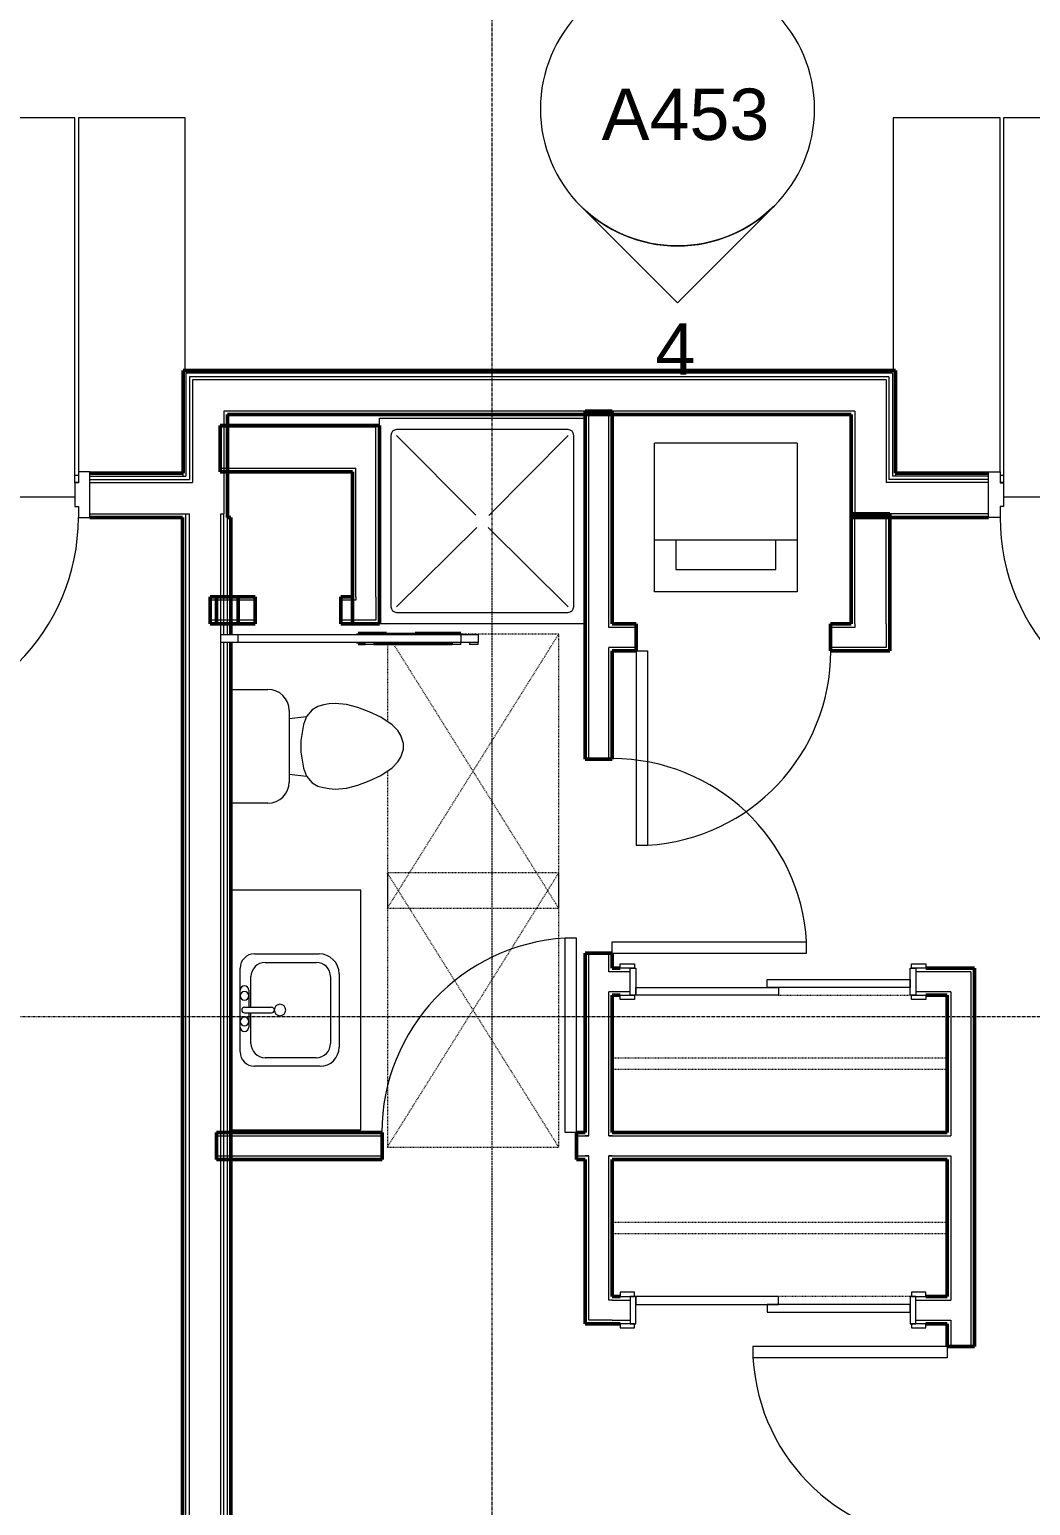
# Model space of a CAD drawing. Header units: inches. Extents: x -4217 to -1814, y 9706 to 12425.
# Drawn here: x -3235.3 to -3060.1, y 11449.6 to 11708 of the extents above; entities that cross this region are included whole.
import ezdxf

# ---------------------------------------------------------------- set-up
doc = ezdxf.new("R2010")
doc.units = ezdxf.units.IN
doc.header["$MEASUREMENT"] = 0
doc.linetypes.add('Dash', pattern=[0.25, 0.125, -0.125])
doc.linetypes.add('Grid Line 1_2_', pattern=[0.875, 0.5, -0.125, 0.125, -0.125])
for name, color, linetype, lineweight in [('A-DOOR-1', 250, 'Continuous', 9), ('A-DOOR-2', 90, 'Continuous', 20), ('A-DOOR-4', 50, 'Continuous', 13), ('A-DOOR-5', 10, 'Continuous', 50), ('A-DOOR-7', 31, 'Continuous', 9), ('A-DOOR-FRAM', 31, 'Continuous', 20), ('A-DOOR-FRAM-1', 90, 'Continuous', 20), ('A-FLOR', 192, 'Continuous', 13), ('A-FLOR-1', 50, 'Continuous', 13), ('A-GENM-HDLN-1', 250, 'Dash', 9), ('A-WALL', 113, 'Continuous', 13), ('A-WALL-3', 10, 'Continuous', 50), ('A-WALL-4', 50, 'Continuous', 13), ('G-ANNO-SYMB-2', 111, 'Continuous', 9), ('I-WALL-3', 2, 'Continuous', 50), ('P-SANR-FIXT-2', 250, 'Continuous', 9), ('Q-CASE-3', 250, 'Continuous', 9), ('Q-CASE-HDLN-1', 250, 'Dash', 9), ('S-GRID-1', 1, 'Grid Line 1_2_', 9)]:
    doc.layers.add(name, color=color, linetype=linetype, lineweight=lineweight)
doc.styles.add('Arial_1', font='arial.ttf', dxfattribs={"height": 9})

msp = doc.modelspace()

# ---------------------------------------------------------------- linework, layer by layer
at = {"layer": 'A-DOOR-1'}
for p, q in [((-3131.93624, 11544.4394), (-3129.43624, 11544.4394)), ((-3131.93624, 11543.6894), (-3131.93624, 11544.4394)), ((-3129.43624, 11544.4394), (-3129.43624, 11543.6894)), ((-3080.93624, 11544.4394), (-3078.43624, 11544.4394)), ((-3080.93624, 11543.6894), (-3080.93624, 11544.4394)), ((-3078.43624, 11544.4394), (-3078.43624, 11543.6894)), ((-3129.43624, 11543.6894), (-3131.93624, 11543.6894)), ((-3078.43624, 11543.6894), (-3080.93624, 11543.6894)), ((-3131.93624, 11538.9394), (-3129.43624, 11538.9394)), ((-3131.93624, 11538.1894), (-3131.93624, 11538.9394)), ((-3129.43624, 11538.1894), (-3131.93624, 11538.1894)), ((-3129.43624, 11538.9394), (-3129.43624, 11538.1894)), ((-3080.93624, 11538.9394), (-3078.43624, 11538.9394)), ((-3080.93624, 11538.1894), (-3080.93624, 11538.9394)), ((-3078.43624, 11538.1894), (-3080.93624, 11538.1894)), ((-3078.43624, 11538.9394), (-3078.43624, 11538.1894)), ((-3129.43624, 11486.9394), (-3131.93624, 11486.9394)), ((-3131.93624, 11486.9394), (-3131.93624, 11486.1894)), ((-3131.93624, 11486.1894), (-3129.43624, 11486.1894)), ((-3129.43624, 11486.1894), (-3129.43624, 11486.9394)), ((-3078.43624, 11486.9394), (-3080.93624, 11486.9394)), ((-3080.93624, 11486.9394), (-3080.93624, 11486.1894)), ((-3080.93624, 11486.1894), (-3078.43624, 11486.1894)), ((-3078.43624, 11486.1894), (-3078.43624, 11486.9394)), ((-3129.43624, 11481.4394), (-3131.93624, 11481.4394)), ((-3131.93624, 11481.4394), (-3131.93624, 11480.6894)), ((-3131.93624, 11480.6894), (-3129.43624, 11480.6894)), ((-3129.43624, 11480.6894), (-3129.43624, 11481.4394)), ((-3078.43624, 11481.4394), (-3080.93624, 11481.4394)), ((-3080.93624, 11481.4394), (-3080.93624, 11480.6894)), ((-3080.93624, 11480.6894), (-3078.43624, 11480.6894)), ((-3078.43624, 11480.6894), (-3078.43624, 11481.4394))]:
    msp.add_line(p, q, dxfattribs=at)
for centre, start, end in [((-3129.12374, 11599.2394), 273.365687, 0), ((-3133.31285, 11546.3144), 3.365687, 90), ((-3139.57374, 11514.9394), 93.365687, 180), ((-3074.67374, 11477.4394), 183.365687, 270)]:
    msp.add_arc(centre, 34.06659, start, end, dxfattribs=at)
at = {"layer": 'A-DOOR-2'}
for p, q in [((-3129.12374, 11599.2394), (-3129.12374, 11565.23156)), ((-3129.12374, 11599.2394), (-3127.12374, 11599.2394)), ((-3127.12374, 11599.2394), (-3127.12374, 11565.23156)), ((-3129.12374, 11565.23156), (-3127.12374, 11565.23156)), ((-3141.57374, 11514.9394), (-3141.57374, 11548.94723)), ((-3139.57374, 11548.94723), (-3141.57374, 11548.94723)), ((-3139.57374, 11514.9394), (-3139.57374, 11548.94723)), ((-3133.31285, 11548.3144), (-3099.30501, 11548.3144)), ((-3133.31285, 11546.3144), (-3133.31285, 11548.3144)), ((-3099.30501, 11546.3144), (-3099.30501, 11548.3144)), ((-3133.31285, 11546.3144), (-3099.30501, 11546.3144)), ((-3129.18624, 11540.3144), (-3104.18624, 11540.3144)), ((-3129.18624, 11538.9394), (-3129.18624, 11540.3144)), ((-3106.18624, 11541.6894), (-3081.18624, 11541.6894)), ((-3106.18624, 11540.3144), (-3106.18624, 11541.6894)), ((-3081.18624, 11540.3144), (-3106.18624, 11540.3144)), ((-3104.18624, 11540.3144), (-3104.18624, 11538.9394)), ((-3081.18624, 11541.6894), (-3081.18624, 11540.3144)), ((-3104.18624, 11538.9394), (-3129.18624, 11538.9394)), ((-3139.57374, 11514.9394), (-3141.57374, 11514.9394)), ((-3104.18624, 11486.1894), (-3129.18624, 11486.1894)), ((-3129.18624, 11486.1894), (-3129.18624, 11484.8144)), ((-3104.18624, 11484.8144), (-3104.18624, 11486.1894)), ((-3129.18624, 11484.8144), (-3104.18624, 11484.8144)), ((-3081.18624, 11484.8144), (-3106.18624, 11484.8144)), ((-3106.18624, 11484.8144), (-3106.18624, 11483.4394)), ((-3106.18624, 11483.4394), (-3081.18624, 11483.4394)), ((-3081.18624, 11483.4394), (-3081.18624, 11484.8144)), ((-3108.68157, 11477.4394), (-3108.68157, 11475.4394)), ((-3074.67374, 11477.4394), (-3108.68157, 11477.4394)), ((-3074.67374, 11477.4394), (-3074.67374, 11475.4394)), ((-3074.67374, 11475.4394), (-3108.68157, 11475.4394))]:
    msp.add_line(p, q, dxfattribs=at)
at = {"layer": 'A-DOOR-4'}
for p, q in [((-3156.81285, 11602.04147), (-3201.81285, 11602.04147)), ((-3201.81285, 11601.41647), (-3201.81285, 11602.04147)), ((-3201.81285, 11600.79147), (-3201.81285, 11601.41647)), ((-3159.81285, 11602.04147), (-3198.81285, 11602.04147)), ((-3198.81285, 11601.41647), (-3198.81285, 11602.04147)), ((-3198.81285, 11601.25471), (-3198.81285, 11601.41647)), ((-3198.81285, 11601.10397), (-3198.81285, 11601.25471)), ((-3167.81285, 11602.29147), (-3172.81285, 11602.29147)), ((-3167.81285, 11602.29147), (-3172.81285, 11602.29147)), ((-3159.81285, 11602.04147), (-3159.81285, 11601.41647)), ((-3159.81285, 11601.41647), (-3159.81285, 11601.25471)), ((-3159.81285, 11601.25471), (-3159.81285, 11601.10397)), ((-3156.81285, 11602.04147), (-3156.81285, 11601.41647)), ((-3156.81285, 11601.41647), (-3156.81285, 11600.79147)), ((-3201.81285, 11600.79147), (-3156.81285, 11600.79147)), ((-3198.81285, 11600.79147), (-3198.81285, 11601.10397)), ((-3198.81285, 11600.79147), (-3159.81285, 11600.79147)), ((-3176.57887, 11600.3644), (-3176.57887, 11600.68999)), ((-3175.07887, 11600.68999), (-3176.57887, 11600.68999)), ((-3176.57887, 11600.3644), (-3176.57887, 11600.68999)), ((-3175.07887, 11600.68999), (-3176.57887, 11600.68999)), ((-3175.07887, 11600.3644), (-3176.57887, 11600.3644)), ((-3175.07887, 11600.3644), (-3176.57887, 11600.3644)), ((-3175.07887, 11600.68999), (-3175.07887, 11600.3644)), ((-3175.07887, 11600.68999), (-3175.07887, 11600.3644)), ((-3161.31285, 11600.68999), (-3161.31285, 11600.3644)), ((-3159.81285, 11600.68999), (-3161.31285, 11600.68999)), ((-3159.81285, 11600.3644), (-3161.31285, 11600.3644)), ((-3159.81285, 11601.10397), (-3159.81285, 11600.97453)), ((-3159.81285, 11600.97453), (-3159.81285, 11600.87521)), ((-3159.81285, 11600.87521), (-3159.81285, 11600.79147)), ((-3159.81285, 11600.3644), (-3159.81285, 11600.68999)), ((-3158.31285, 11600.68999), (-3158.31285, 11600.3644)), ((-3156.81285, 11600.68999), (-3158.31285, 11600.68999)), ((-3156.81285, 11600.3644), (-3158.31285, 11600.3644)), ((-3156.81285, 11600.3644), (-3156.81285, 11600.68999))]:
    msp.add_line(p, q, dxfattribs=at)
at = {"layer": 'A-DOOR-5'}
for p, q in [((-3177.81285, 11602.29147), (-3172.81285, 11602.29147)), ((-3177.81285, 11602.04147), (-3177.81285, 11602.29147)), ((-3177.81285, 11602.29147), (-3172.81285, 11602.29147)), ((-3177.81285, 11602.04147), (-3177.81285, 11602.29147)), ((-3172.81285, 11602.29147), (-3172.81285, 11602.03437)), ((-3172.81285, 11602.29147), (-3172.81285, 11602.03437)), ((-3167.81285, 11602.29147), (-3162.81285, 11602.29147)), ((-3167.81285, 11602.0371), (-3167.81285, 11602.29147)), ((-3164.81285, 11602.29147), (-3159.81285, 11602.29147)), ((-3164.81285, 11602.03874), (-3164.81285, 11602.29147)), ((-3162.81285, 11602.29147), (-3162.81285, 11602.03983)), ((-3159.81285, 11602.29147), (-3159.81285, 11602.04147)), ((-3177.81285, 11600.54147), (-3177.81285, 11600.79147)), ((-3177.81285, 11600.54147), (-3177.81285, 11600.79147)), ((-3176.57887, 11600.54147), (-3177.81285, 11600.54147)), ((-3176.57887, 11600.54147), (-3177.81285, 11600.54147)), ((-3162.81285, 11600.54147), (-3175.07887, 11600.54147)), ((-3161.31285, 11600.54147), (-3175.07887, 11600.54147)), ((-3162.81285, 11600.79147), (-3162.81285, 11600.54147)), ((-3159.81285, 11600.79147), (-3159.81285, 11600.68999))]:
    msp.add_line(p, q, dxfattribs=at)
at = {"layer": 'A-DOOR-7'}
for centre, start, end in [((-3262.77374, 11622.6144), 270, 0), ((-3029.42374, 11622.6144), 180, 270)]:
    msp.add_arc(centre, 36, start, end, dxfattribs=at)
at = {"layer": 'A-DOOR-FRAM'}
for p, q in [((-3224.77374, 11630.6144), (-3226.77374, 11630.6144)), ((-3226.77374, 11630.6144), (-3226.77374, 11628.6769)), ((-3224.77374, 11622.6144), (-3224.77374, 11630.6144)), ((-3067.42374, 11630.6144), (-3065.42374, 11630.6144)), ((-3067.42374, 11622.6144), (-3067.42374, 11630.6144)), ((-3065.42374, 11630.6144), (-3065.42374, 11628.6769)), ((-3226.77374, 11628.6769), (-3227.39874, 11628.6769)), ((-3227.39874, 11628.6769), (-3227.39874, 11624.5519)), ((-3065.42374, 11628.6769), (-3064.79874, 11628.6769)), ((-3064.79874, 11628.6769), (-3064.79874, 11624.5519)), ((-3227.39874, 11624.5519), (-3226.77374, 11624.5519)), ((-3226.77374, 11624.5519), (-3226.77374, 11622.6144)), ((-3065.42374, 11624.5519), (-3065.42374, 11622.6144)), ((-3064.79874, 11624.5519), (-3065.42374, 11624.5519)), ((-3226.77374, 11622.6144), (-3224.77374, 11622.6144)), ((-3065.42374, 11622.6144), (-3067.42374, 11622.6144))]:
    msp.add_line(p, q, dxfattribs=at)
at = {"layer": 'A-DOOR-FRAM-1'}
for p, q in [((-3130.18624, 11543.6894), (-3129.18624, 11543.6894)), ((-3130.18624, 11538.9394), (-3130.18624, 11543.6894)), ((-3129.18624, 11543.6894), (-3129.18624, 11538.9394)), ((-3081.18624, 11543.6894), (-3080.18624, 11543.6894)), ((-3081.18624, 11538.9394), (-3081.18624, 11543.6894)), ((-3080.18624, 11543.6894), (-3080.18624, 11538.9394)), ((-3129.18624, 11538.9394), (-3130.18624, 11538.9394)), ((-3080.18624, 11538.9394), (-3081.18624, 11538.9394)), ((-3129.18624, 11486.1894), (-3130.18624, 11486.1894)), ((-3130.18624, 11486.1894), (-3130.18624, 11481.4394)), ((-3129.18624, 11481.4394), (-3129.18624, 11486.1894)), ((-3081.18624, 11486.1894), (-3081.18624, 11481.4394)), ((-3080.18624, 11486.1894), (-3081.18624, 11486.1894)), ((-3080.18624, 11481.4394), (-3080.18624, 11486.1894)), ((-3130.18624, 11481.4394), (-3129.18624, 11481.4394)), ((-3081.18624, 11481.4394), (-3080.18624, 11481.4394))]:
    msp.add_line(p, q, dxfattribs=at)
at = {"layer": 'A-FLOR'}
for p, q in [((-3227.39874, 11692.5894), (-3266.04874, 11692.5894)), ((-3227.39874, 11628.6769), (-3227.39874, 11692.5894)), ((-3208.07374, 11692.5894), (-3226.77374, 11692.5894)), ((-3226.77374, 11692.5894), (-3226.77374, 11630.6144)), ((-3208.07374, 11648.3644), (-3208.07374, 11692.5894)), ((-3065.42374, 11692.5894), (-3084.12374, 11692.5894)), ((-3084.12374, 11692.5894), (-3084.12374, 11648.3644)), ((-3065.42374, 11630.6144), (-3065.42374, 11692.5894)), ((-3026.14874, 11692.5894), (-3064.79874, 11692.5894)), ((-3064.79874, 11692.5894), (-3064.79874, 11628.6769)), ((-3262.14874, 11626.2394), (-3227.39874, 11626.2394)), ((-3064.79874, 11626.2394), (-3030.04874, 11626.2394))]:
    msp.add_line(p, q, dxfattribs=at)
at = {"layer": 'A-FLOR-1'}
for p, q in [((-3227.39874, 11629.9894), (-3226.77374, 11629.9894)), ((-3065.42374, 11629.9894), (-3064.79874, 11629.9894)), ((-3226.77374, 11628.7394), (-3227.39874, 11628.7394)), ((-3064.79874, 11628.7394), (-3065.42374, 11628.7394))]:
    msp.add_line(p, q, dxfattribs=at)
at = {"layer": 'A-GENM-HDLN-1'}
for p, q in [((-3172.68785, 11554.1894), (-3142.68785, 11602.1894)), ((-3142.68785, 11602.1894), (-3159.81285, 11602.1894)), ((-3142.68785, 11554.1894), (-3142.68785, 11602.1894)), ((-3172.68785, 11600.54147), (-3172.68785, 11586.86419)), ((-3142.68785, 11554.1894), (-3171.65789, 11600.54147)), ((-3172.68785, 11578.21876), (-3172.68785, 11554.1894)), ((-3142.68785, 11512.3644), (-3172.68785, 11560.3644)), ((-3172.68785, 11512.3644), (-3142.68785, 11560.3644)), ((-3142.68785, 11560.3644), (-3172.68785, 11560.3644)), ((-3172.68785, 11560.3644), (-3172.68785, 11512.3644)), ((-3142.68785, 11512.3644), (-3142.68785, 11560.3644)), ((-3172.68785, 11554.1894), (-3142.68785, 11554.1894)), ((-3172.68785, 11512.3644), (-3142.68785, 11512.3644))]:
    msp.add_line(p, q, dxfattribs=at)
at = {"layer": 'A-WALL'}
for p, q in [((-3084.24874, 11647.8644), (-3207.94874, 11647.8644)), ((-3207.94874, 11647.8644), (-3207.94874, 11629.8644)), ((-3084.24874, 11647.8644), (-3084.24874, 11629.8644)), ((-3084.87374, 11647.2394), (-3207.32374, 11647.2394)), ((-3207.32374, 11647.2394), (-3207.32374, 11629.2394)), ((-3085.37374, 11646.7394), (-3206.82374, 11646.7394)), ((-3206.82374, 11646.7394), (-3206.82374, 11628.7394)), ((-3085.37374, 11646.7394), (-3085.37374, 11628.7394)), ((-3084.87374, 11647.2394), (-3084.87374, 11629.2394)), ((-3090.87374, 11641.2394), (-3201.32374, 11641.2394)), ((-3201.32374, 11641.2394), (-3201.32374, 11623.2394)), ((-3090.87374, 11641.2394), (-3090.87374, 11623.2394)), ((-3224.77374, 11629.8644), (-3207.94874, 11629.8644)), ((-3208.44874, 11629.8644), (-3208.44874, 11630.3644)), ((-3067.42374, 11629.8644), (-3084.24874, 11629.8644)), ((-3083.74874, 11630.3644), (-3083.74874, 11629.8644)), ((-3224.77374, 11629.2394), (-3207.32374, 11629.2394)), ((-3224.77374, 11628.7394), (-3206.82374, 11628.7394)), ((-3067.42374, 11628.7394), (-3085.37374, 11628.7394)), ((-3067.42374, 11629.2394), (-3084.87374, 11629.2394)), ((-3224.77374, 11623.2394), (-3207.32374, 11623.2394)), ((-3207.94874, 11354.00432), (-3207.94874, 11623.2394)), ((-3207.32374, 11354.00432), (-3207.32374, 11623.2394)), ((-3201.82374, 11623.2394), (-3201.32374, 11623.2394)), ((-3201.82374, 11255.6394), (-3201.82374, 11623.2394)), ((-3201.32374, 11622.6144), (-3201.32374, 11623.2394)), ((-3201.32374, 11602.04147), (-3201.32374, 11622.6144)), ((-3200.69874, 11602.04147), (-3200.69874, 11622.6144)), ((-3067.42374, 11623.2394), (-3090.87374, 11623.2394)), ((-3201.32374, 11255.6394), (-3201.32374, 11600.7917)), ((-3200.69874, 11255.6394), (-3200.69874, 11600.792))]:
    msp.add_line(p, q, dxfattribs=at)
at = {"layer": 'A-WALL-3'}
for p, q in [((-3138.06285, 11641.2394), (-3138.06285, 11580.3144)), ((-3133.31285, 11641.2394), (-3138.06285, 11641.2394)), ((-3133.31285, 11603.9894), (-3133.31285, 11641.2394)), ((-3178.81285, 11638.7394), (-3201.94874, 11638.7394)), ((-3201.94874, 11638.7394), (-3201.94874, 11630.6144)), ((-3174.68785, 11638.7394), (-3178.81285, 11638.7394)), ((-3174.06285, 11638.7394), (-3174.68785, 11638.7394)), ((-3174.06285, 11608.7394), (-3174.06285, 11638.7394)), ((-3201.94874, 11630.6144), (-3178.81285, 11630.6144)), ((-3178.81285, 11630.6144), (-3178.81285, 11608.7394)), ((-3091.49874, 11623.2394), (-3091.49874, 11603.9894)), ((-3084.74874, 11623.2394), (-3091.49874, 11623.2394)), ((-3084.74874, 11603.9894), (-3084.74874, 11623.2394)), ((-3195.81285, 11608.7394), (-3203.69874, 11608.7394)), ((-3203.69874, 11608.7394), (-3203.69874, 11603.9894)), ((-3198.81285, 11608.7394), (-3202.57374, 11608.7394)), ((-3202.57374, 11608.7394), (-3202.57374, 11603.9894)), ((-3198.81285, 11603.9894), (-3198.81285, 11608.7394)), ((-3195.81285, 11603.9894), (-3195.81285, 11608.7394)), ((-3178.81285, 11608.7394), (-3180.81285, 11608.7394)), ((-3180.81285, 11608.7394), (-3180.81285, 11603.9894)), ((-3178.81285, 11608.7394), (-3180.81285, 11608.7394)), ((-3180.81285, 11608.7394), (-3180.81285, 11603.9894)), ((-3178.81285, 11603.9894), (-3178.81285, 11608.7394)), ((-3174.06285, 11604.6144), (-3174.06285, 11608.7394)), ((-3203.69874, 11603.9894), (-3195.81285, 11603.9894)), ((-3202.57374, 11603.9894), (-3198.81285, 11603.9894)), ((-3180.81285, 11603.9894), (-3178.81285, 11603.9894)), ((-3180.81285, 11603.9894), (-3174.06285, 11603.9894)), ((-3174.06285, 11603.9894), (-3174.06285, 11604.6144)), ((-3129.12374, 11603.9894), (-3133.31285, 11603.9894)), ((-3129.12374, 11599.2394), (-3129.12374, 11603.9894)), ((-3091.49874, 11603.9894), (-3095.12374, 11603.9894)), ((-3095.12374, 11603.9894), (-3095.12374, 11599.2394)), ((-3084.74874, 11599.8644), (-3084.74874, 11603.9894)), ((-3133.31285, 11580.3144), (-3133.31285, 11599.2394)), ((-3133.31285, 11599.2394), (-3129.12374, 11599.2394)), ((-3095.12374, 11599.2394), (-3084.74874, 11599.2394)), ((-3084.74874, 11599.2394), (-3084.74874, 11599.8644)), ((-3138.06285, 11580.3144), (-3133.31285, 11580.3144)), ((-3138.06285, 11546.3144), (-3138.06285, 11514.9394)), ((-3133.31285, 11546.3144), (-3138.06285, 11546.3144)), ((-3133.31285, 11543.6894), (-3133.31285, 11546.3144)), ((-3131.93624, 11543.6894), (-3133.31285, 11543.6894)), ((-3069.92374, 11543.6894), (-3078.43624, 11543.6894)), ((-3069.92374, 11543.0644), (-3069.92374, 11543.6894)), ((-3069.92374, 11538.9394), (-3069.92374, 11543.0644)), ((-3133.31285, 11538.9394), (-3131.93624, 11538.9394)), ((-3133.31285, 11514.9394), (-3133.31285, 11538.9394)), ((-3078.43624, 11538.9394), (-3074.67374, 11538.9394)), ((-3074.67374, 11538.9394), (-3074.67374, 11514.9394)), ((-3069.92374, 11477.4394), (-3069.92374, 11538.9394)), ((-3173.57374, 11514.9394), (-3202.57374, 11514.9394)), ((-3202.57374, 11514.9394), (-3202.57374, 11510.1894)), ((-3173.57374, 11510.1894), (-3173.57374, 11514.9394)), ((-3138.06285, 11514.9394), (-3139.57374, 11514.9394)), ((-3139.57374, 11514.9394), (-3139.57374, 11510.1894)), ((-3074.67374, 11514.9394), (-3133.31285, 11514.9394)), ((-3202.57374, 11510.1894), (-3173.57374, 11510.1894)), ((-3139.57374, 11510.1894), (-3138.06285, 11510.1894)), ((-3138.06285, 11510.1894), (-3138.06285, 11481.4394)), ((-3133.31285, 11486.1894), (-3133.31285, 11510.1894)), ((-3133.31285, 11510.1894), (-3074.67374, 11510.1894)), ((-3074.67374, 11510.1894), (-3074.67374, 11486.1894)), ((-3131.93624, 11486.1894), (-3133.31285, 11486.1894)), ((-3074.67374, 11486.1894), (-3078.43624, 11486.1894)), ((-3138.06285, 11481.4394), (-3137.43785, 11481.4394)), ((-3137.43785, 11481.4394), (-3133.31285, 11481.4394)), ((-3133.31285, 11481.4394), (-3131.93624, 11481.4394)), ((-3078.43624, 11481.4394), (-3074.67374, 11481.4394)), ((-3074.67374, 11481.4394), (-3074.67374, 11477.4394)), ((-3074.67374, 11477.4394), (-3069.92374, 11477.4394))]:
    msp.add_line(p, q, dxfattribs=at)
at = {"layer": 'A-WALL-4'}
for p, q in [((-3137.43785, 11580.3144), (-3137.43785, 11641.2394)), ((-3133.93785, 11603.3644), (-3133.93785, 11641.2394)), ((-3201.94874, 11638.4894), (-3178.81285, 11638.4894)), ((-3178.81285, 11638.4894), (-3178.18785, 11638.4894)), ((-3178.18785, 11638.4894), (-3174.68785, 11638.4894)), ((-3174.68785, 11638.4894), (-3174.68785, 11638.7394)), ((-3174.68785, 11638.7394), (-3174.68785, 11638.4894)), ((-3174.68785, 11608.7394), (-3174.68785, 11638.4894)), ((-3201.94874, 11631.2394), (-3178.81285, 11631.2394)), ((-3178.81285, 11631.2394), (-3178.18785, 11631.2394)), ((-3178.18785, 11608.7394), (-3178.18785, 11631.2394)), ((-3090.87374, 11603.9894), (-3090.87374, 11623.2394)), ((-3085.37374, 11603.9894), (-3085.37374, 11623.2394)), ((-3195.81285, 11608.1144), (-3203.69874, 11608.1144)), ((-3198.81285, 11608.1144), (-3202.57374, 11608.1144)), ((-3178.81285, 11608.1144), (-3180.81285, 11608.1144)), ((-3178.18785, 11608.1144), (-3180.81285, 11608.1144)), ((-3178.18785, 11608.7394), (-3178.18785, 11608.1144)), ((-3174.68785, 11608.7394), (-3174.68785, 11608.1144)), ((-3174.68785, 11608.1144), (-3174.68785, 11604.6144)), ((-3195.81285, 11604.6144), (-3203.69874, 11604.6144)), ((-3198.81285, 11604.6144), (-3202.57374, 11604.6144)), ((-3178.81285, 11604.6144), (-3180.81285, 11604.6144)), ((-3174.68785, 11604.6144), (-3180.81285, 11604.6144)), ((-3090.87374, 11603.9894), (-3090.87374, 11603.3644)), ((-3085.37374, 11603.9894), (-3085.37374, 11603.3644)), ((-3133.31285, 11603.3644), (-3133.93785, 11603.3644)), ((-3129.12374, 11603.3644), (-3133.31285, 11603.3644)), ((-3090.87374, 11603.3644), (-3095.12374, 11603.3644)), ((-3085.37374, 11603.3644), (-3085.37374, 11599.8644)), ((-3133.93785, 11580.3144), (-3133.93785, 11599.8644)), ((-3133.31285, 11599.8644), (-3133.93785, 11599.8644)), ((-3129.12374, 11599.8644), (-3133.31285, 11599.8644)), ((-3085.37374, 11599.8644), (-3095.12374, 11599.8644)), ((-3137.43785, 11514.3144), (-3137.43785, 11546.3144)), ((-3133.93785, 11543.0644), (-3133.93785, 11546.3144)), ((-3133.31285, 11543.0644), (-3133.93785, 11543.0644)), ((-3130.18624, 11543.0644), (-3133.31285, 11543.0644)), ((-3070.54874, 11543.0644), (-3080.18624, 11543.0644)), ((-3070.54874, 11543.0644), (-3070.54874, 11539.5644)), ((-3133.31285, 11539.5644), (-3133.93785, 11539.5644)), ((-3133.93785, 11514.3144), (-3133.93785, 11539.5644)), ((-3130.18624, 11539.5644), (-3133.31285, 11539.5644)), ((-3074.04874, 11539.5644), (-3080.18624, 11539.5644)), ((-3074.04874, 11539.5644), (-3074.04874, 11538.9394)), ((-3070.54874, 11539.5644), (-3070.54874, 11538.9394)), ((-3074.04874, 11538.9394), (-3074.04874, 11514.3144)), ((-3070.54874, 11538.9394), (-3070.54874, 11477.4394)), ((-3202.57374, 11514.3144), (-3173.57374, 11514.3144)), ((-3139.57374, 11514.3144), (-3138.06285, 11514.3144)), ((-3138.06285, 11514.3144), (-3137.43785, 11514.3144)), ((-3137.43785, 11514.3144), (-3138.06285, 11514.3144)), ((-3133.93785, 11514.3144), (-3133.31285, 11514.3144)), ((-3133.31285, 11514.3144), (-3133.93785, 11514.3144)), ((-3133.31285, 11514.3144), (-3074.67374, 11514.3144)), ((-3074.67374, 11514.3144), (-3074.04874, 11514.3144)), ((-3202.57374, 11510.8144), (-3173.57374, 11510.8144)), ((-3139.57374, 11510.8144), (-3138.06285, 11510.8144)), ((-3137.43785, 11510.8144), (-3138.06285, 11510.8144)), ((-3138.06285, 11510.8144), (-3137.43785, 11510.8144)), ((-3137.43785, 11482.0644), (-3137.43785, 11510.8144)), ((-3133.31285, 11510.8144), (-3133.93785, 11510.8144)), ((-3133.93785, 11485.5644), (-3133.93785, 11510.8144)), ((-3133.93785, 11510.8144), (-3133.31285, 11510.8144)), ((-3133.31285, 11510.8144), (-3074.67374, 11510.8144)), ((-3074.67374, 11510.8144), (-3074.04874, 11510.8144)), ((-3074.04874, 11510.8144), (-3074.04874, 11485.5644)), ((-3133.31285, 11485.5644), (-3133.93785, 11485.5644)), ((-3133.31285, 11485.5644), (-3130.18624, 11485.5644)), ((-3080.18624, 11485.5644), (-3074.67374, 11485.5644)), ((-3074.67374, 11485.5644), (-3074.04874, 11485.5644)), ((-3133.93785, 11482.0644), (-3137.43785, 11482.0644)), ((-3133.31285, 11482.0644), (-3133.93785, 11482.0644)), ((-3133.31285, 11482.0644), (-3130.18624, 11482.0644)), ((-3080.18624, 11482.0644), (-3074.67374, 11482.0644)), ((-3074.67374, 11482.0644), (-3074.04874, 11482.0644)), ((-3074.04874, 11482.0644), (-3074.04874, 11477.4394))]:
    msp.add_line(p, q, dxfattribs=at)
at = {"layer": 'G-ANNO-SYMB-2', "extrusion": (0, 0, -1)}
for p, q in [((-3121.90197, 11660.21779), (-3138.87253, 11677.18835)), ((-3104.9314, 11677.18835), (-3121.90197, 11660.21779))]:
    msp.add_line(p, q, dxfattribs=at)
at = {"layer": 'G-ANNO-SYMB-2'}
for start, end in [(0, 180), (180, 0)]:
    msp.add_arc((-3121.90197, 11694.15891), 24, start, end, dxfattribs=at)
at = {"layer": 'G-ANNO-SYMB-2', "extrusion": (0, 0, -1)}
msp.add_arc((3121.90197, 11694.15891), 24, 225, 315, dxfattribs=at)
at = {"layer": 'I-WALL-3'}
for p, q in [((-3083.74874, 11648.3644), (-3208.44874, 11648.3644)), ((-3208.44874, 11648.3644), (-3208.44874, 11630.3644)), ((-3083.74874, 11630.3644), (-3083.74874, 11648.3644)), ((-3200.69874, 11640.6144), (-3091.49874, 11640.6144)), ((-3200.69874, 11622.6144), (-3200.69874, 11640.6144)), ((-3091.49874, 11640.6144), (-3091.49874, 11622.6144)), ((-3208.44874, 11630.3644), (-3224.77374, 11630.3644)), ((-3067.42374, 11630.3644), (-3083.74874, 11630.3644)), ((-3224.77374, 11622.6144), (-3208.57374, 11622.6144)), ((-3208.57374, 11622.6144), (-3208.57374, 11354.00432)), ((-3200.07374, 11622.6144), (-3200.69874, 11622.6144)), ((-3200.07374, 11602.04147), (-3200.07374, 11622.6144)), ((-3091.49874, 11622.6144), (-3067.42374, 11622.6144)), ((-3200.07374, 11255.6394), (-3200.07374, 11600.79229))]:
    msp.add_line(p, q, dxfattribs=at)
at = {"layer": 'P-SANR-FIXT-2'}
for p, q in [((-3174.06285, 11639.9894), (-3138.06285, 11639.9894)), ((-3174.06285, 11638.7394), (-3174.06285, 11639.9894)), ((-3141.06285, 11637.9894), (-3171.06285, 11637.9894)), ((-3172.06285, 11636.9894), (-3172.06285, 11606.9894)), ((-3157.17138, 11622.99991), (-3171.06285, 11636.9894)), ((-3154.92023, 11622.96121), (-3141.06285, 11636.9894)), ((-3140.06285, 11606.9894), (-3140.06285, 11636.9894)), ((-3125.93785, 11609.6144), (-3125.93785, 11635.6144)), ((-3100.93785, 11635.6144), (-3125.93785, 11635.6144)), ((-3100.93785, 11635.6144), (-3100.93785, 11609.6144)), ((-3157.04676, 11620.85718), (-3171.06285, 11606.9894)), ((-3155.06015, 11620.87378), (-3141.06285, 11606.9894)), ((-3125.93785, 11618.70815), (-3100.93785, 11618.70815)), ((-3122.18785, 11618.70815), (-3122.18785, 11613.52065)), ((-3104.68785, 11613.52065), (-3104.68785, 11618.70815)), ((-3122.18785, 11613.52065), (-3104.68785, 11613.52065)), ((-3100.93785, 11609.6144), (-3125.93785, 11609.6144)), ((-3138.06285, 11603.9894), (-3174.06285, 11603.9894)), ((-3171.06285, 11605.9894), (-3141.06285, 11605.9894)), ((-3200.07374, 11592.51769), (-3193.59752, 11592.51769)), ((-3189.87129, 11588.79147), (-3189.87129, 11576.29147)), ((-3185.84752, 11588.9426), (-3186.84752, 11587.75085)), ((-3184.84752, 11589.50937), (-3185.84752, 11588.9426)), ((-3183.84752, 11589.77732), (-3184.84752, 11589.50937)), ((-3182.84371, 11589.95432), (-3183.84752, 11589.77732)), ((-3181.84752, 11590.04147), (-3182.84371, 11589.95432)), ((-3179.85513, 11589.86716), (-3181.84752, 11590.04147)), ((-3177.84752, 11589.32922), (-3179.85513, 11589.86716)), ((-3175.84752, 11588.60128), (-3177.84752, 11589.32922)), ((-3173.84752, 11587.66867), (-3175.84752, 11588.60128)), ((-3189.87129, 11587.40313), (-3186.84752, 11587.75085)), ((-3187.34752, 11586.37711), (-3187.84752, 11583.54147)), ((-3186.84752, 11587.75085), (-3187.34752, 11586.37711)), ((-3171.84752, 11586.28124), (-3173.84752, 11587.66867)), ((-3170.84752, 11585.28124), (-3171.84752, 11586.28124)), ((-3187.84752, 11583.54147), (-3187.84752, 11581.54147)), ((-3170.34752, 11584.41521), (-3170.84752, 11585.28124)), ((-3169.84752, 11583.04147), (-3170.34752, 11584.41521)), ((-3187.84752, 11581.54147), (-3187.34752, 11578.70583)), ((-3170.84752, 11579.80171), (-3170.34752, 11580.66773)), ((-3170.34752, 11580.66773), (-3169.84752, 11582.04147)), ((-3169.84752, 11582.04147), (-3169.84752, 11583.04147)), ((-3187.34752, 11578.70583), (-3186.84752, 11577.33209)), ((-3173.84752, 11577.41428), (-3171.84752, 11578.80171)), ((-3171.84752, 11578.80171), (-3170.84752, 11579.80171)), ((-3189.87129, 11577.67981), (-3186.84752, 11577.33209)), ((-3186.84752, 11577.33209), (-3185.84752, 11576.14034)), ((-3185.84752, 11576.14034), (-3184.84752, 11575.57357)), ((-3184.84752, 11575.57357), (-3183.84752, 11575.30562)), ((-3179.85513, 11575.21578), (-3177.84752, 11575.75372)), ((-3177.84752, 11575.75372), (-3175.84752, 11576.48166)), ((-3175.84752, 11576.48166), (-3173.84752, 11577.41428)), ((-3183.84752, 11575.30562), (-3182.84371, 11575.12863)), ((-3182.84371, 11575.12863), (-3181.84752, 11575.04147)), ((-3181.84752, 11575.04147), (-3179.85513, 11575.21578)), ((-3193.59752, 11572.56525), (-3200.07374, 11572.56525)), ((-3195.94874, 11546.20692), (-3184.6259, 11546.20692)), ((-3195.94874, 11546.20692), (-3184.6259, 11546.20692)), ((-3194.07374, 11544.70692), (-3185.1259, 11544.70692)), ((-3198.44874, 11529.02188), (-3198.44874, 11543.70692)), ((-3198.44874, 11529.02188), (-3198.44874, 11543.70692)), ((-3196.57374, 11536.8644), (-3196.57374, 11542.20692)), ((-3182.6259, 11542.20692), (-3182.6259, 11530.52188)), ((-3181.1259, 11542.70692), (-3181.1259, 11529.84275)), ((-3181.1259, 11542.70692), (-3181.1259, 11529.84275)), ((-3198.44874, 11533.3644), (-3198.44874, 11539.8644)), ((-3196.94874, 11539.8644), (-3196.94874, 11536.8644)), ((-3197.68493, 11536.8644), (-3192.94658, 11536.8644)), ((-3197.68493, 11535.8644), (-3192.94658, 11535.8644)), ((-3196.94874, 11535.8644), (-3196.94874, 11533.3644)), ((-3196.57374, 11530.52188), (-3196.57374, 11535.8644)), ((-3184.44677, 11526.52188), (-3195.94874, 11526.52188)), ((-3184.44677, 11526.52188), (-3195.94874, 11526.52188)), ((-3185.1259, 11528.02188), (-3194.07374, 11528.02188))]:
    msp.add_line(p, q, dxfattribs=at)
for centre, radius, start, end in [((-3171.06285, 11636.9894), 1, 90, 180), ((-3141.06285, 11636.9894), 1, 0, 90), ((-3171.06285, 11606.9894), 1, 180, 270), ((-3141.06285, 11606.9894), 1, 270, 0), ((-3193.59752, 11588.79147), 3.72622, 360, 90), ((-3193.59752, 11576.29147), 3.72622, 270, 360), ((-3195.94874, 11543.70692), 2.5, 90, 180), ((-3195.94874, 11543.70692), 2.5, 90, 180), ((-3194.07374, 11542.20692), 2.5, 90, 180), ((-3185.1259, 11542.20692), 2.5, 360, 90), ((-3184.6259, 11542.70692), 3.5, 360, 90), ((-3184.6259, 11542.70692), 3.5, 360, 90), ((-3197.69874, 11539.8644), 0.75, 0, 180), ((-3197.69874, 11538.8644), 0.75, 90, 270), ((-3197.69874, 11538.8644), 0.75, 270, 90), ((-3197.68493, 11536.3644), 0.5, 90, 270), ((-3192.94658, 11536.3644), 0.5, 270, 90), ((-3191.4814, 11536.3644), 1, 90, 270), ((-3191.4814, 11536.3644), 1, 270, 90), ((-3197.69874, 11534.3644), 0.75, 90, 270), ((-3197.69874, 11534.3644), 0.75, 270, 90), ((-3197.69874, 11533.3644), 0.75, 180, 0), ((-3195.94874, 11529.02188), 2.5, 180, 270), ((-3195.94874, 11529.02188), 2.5, 180, 270), ((-3194.07374, 11530.52188), 2.5, 180, 270), ((-3185.1259, 11530.52188), 2.5, 270, 360), ((-3184.44677, 11529.84275), 3.32087, 270, 360), ((-3184.44677, 11529.84275), 3.32087, 270, 360)]:
    msp.add_arc(centre, radius, start, end, dxfattribs=at)
at = {"layer": 'Q-CASE-3'}
for p, q in [((-3177.32374, 11557.3644), (-3200.07374, 11557.3644)), ((-3177.32374, 11515.3644), (-3177.32374, 11557.3644)), ((-3200.07374, 11515.3644), (-3177.32374, 11515.3644))]:
    msp.add_line(p, q, dxfattribs=at)
at = {"layer": 'Q-CASE-HDLN-1'}
for p, q in [((-3133.31285, 11514.9394), (-3133.31285, 11538.9394)), ((-3133.31285, 11538.9394), (-3131.93624, 11538.9394)), ((-3104.18624, 11538.9394), (-3081.18624, 11538.9394)), ((-3078.43624, 11538.9394), (-3074.67374, 11538.9394)), ((-3074.67374, 11538.9394), (-3074.67374, 11514.9394)), ((-3074.67374, 11527.9394), (-3133.31285, 11527.9394)), ((-3074.67374, 11525.9394), (-3133.31285, 11525.9394)), ((-3074.67374, 11514.9394), (-3133.31285, 11514.9394)), ((-3133.31285, 11486.1894), (-3133.31285, 11510.1894)), ((-3133.31285, 11510.1894), (-3074.67374, 11510.1894)), ((-3074.67374, 11510.1894), (-3074.67374, 11486.1894)), ((-3074.67374, 11499.1894), (-3133.31285, 11499.1894)), ((-3074.67374, 11497.1894), (-3133.31285, 11497.1894)), ((-3131.93624, 11486.1894), (-3133.31285, 11486.1894)), ((-3081.18624, 11486.1894), (-3104.18624, 11486.1894)), ((-3074.67374, 11486.1894), (-3078.43624, 11486.1894))]:
    msp.add_line(p, q, dxfattribs=at)
at = {"layer": 'S-GRID-1'}
for p, q in [((-3154.32374, 9836.17969), (-3154.32374, 12376.79045)), ((-1814.20638, 11535.1894), (-4168.71446, 11535.1894))]:
    msp.add_line(p, q, dxfattribs=at)

# ---------------------------------------------------------------- texts
at = {"layer": 'G-ANNO-SYMB-2', "char_height": 9, "attachment_point": 1, "style": 'Arial_1'}
for s, insert, width in [('A453', (-3135.17684, 11697.71186), 35.754), ('4', (-3125.76232, 11656.61758), 8.484)]:
    msp.add_mtext(s, dxfattribs=dict(at, insert=insert, width=width))

doc.saveas('drawing.dxf')
